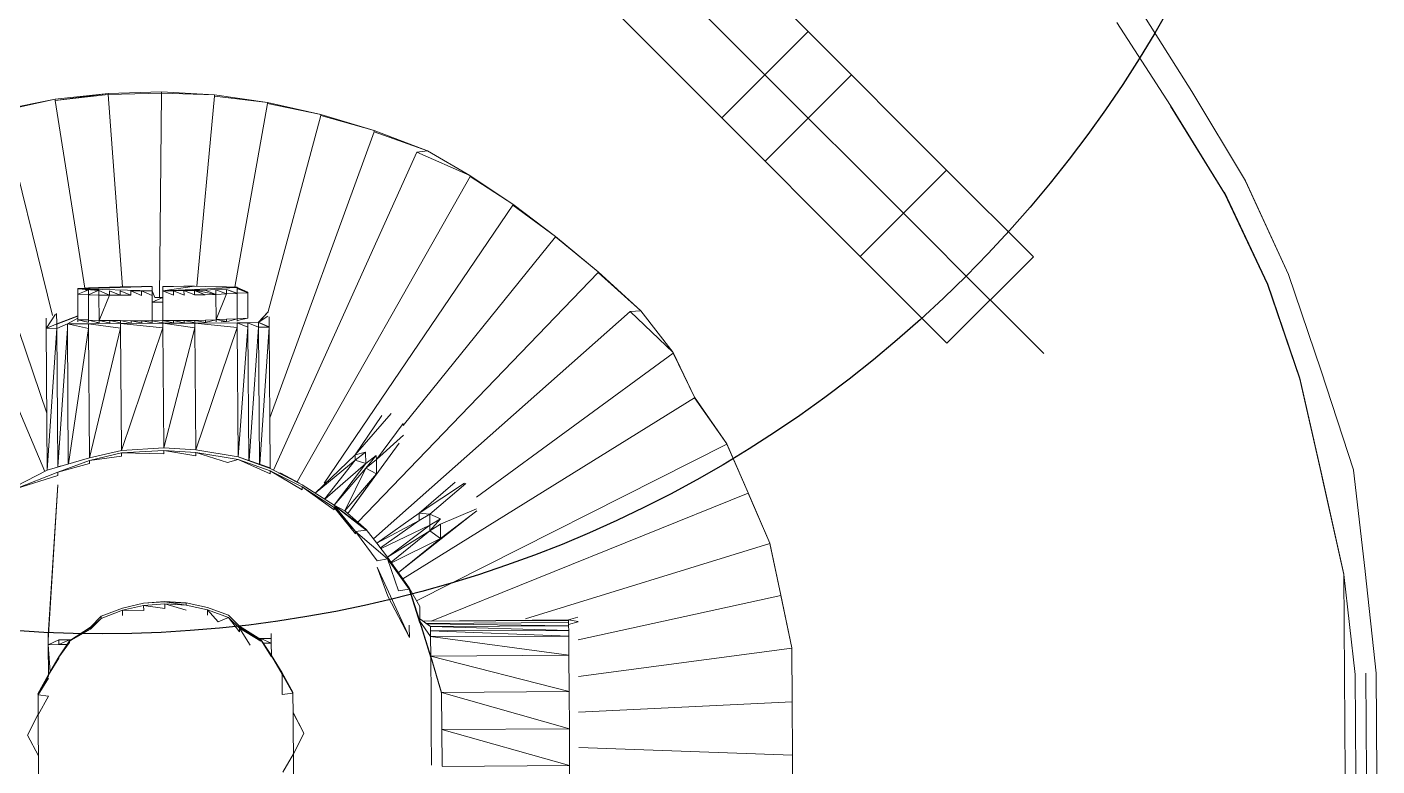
# Model space of a CAD drawing. Header units: millimetres. Extents: x 233224 to 234067, y -13631 to -11613.
# Drawn here: x 233376.69 to 233409.85, y -13435.71 to -13417.56 of the extents above; entities that cross this region are included whole.
import ezdxf

# ---------------------------------------------------------------- set-up
doc = ezdxf.new("R2010")
doc.units = ezdxf.units.MM
doc.header["$MEASUREMENT"] = 0
doc.set_wipeout_variables(frame=1)
doc.linetypes.add('Wipeout_Contour', pattern=[1000, 0, -1000])
for name, color, linetype in [('Doseme - BA', 7, 'Continuous'), ('Int - Furniture', 7, 'Continuous'), ('Str - Column', 7, 'Continuous')]:
    doc.layers.add(name, color=color, linetype=linetype)
doc.layers.add('Doseme - BA_Pen_No__1', color=7, linetype='Continuous', lineweight=13)
doc.layers.add('Doseme - BA_Pen_No__41', color=7, linetype='Continuous', lineweight=25)
doc.layers.add('Int - Furniture _Pen_No__4', color=7, linetype='Continuous', lineweight=20, true_color=0x029e21)
doc.layers.add('Str - Column_Pen_No__88', color=7, linetype='Continuous', lineweight=20, true_color=0xfd4435)

# ---------------------------------------------------------------- blocks, each defined once
blk = doc.blocks.new('Column_20', base_point=(227410.52, -11695.54))
at = {"color": 254, "linetype": 'Wipeout_Contour', "lineweight": 0, "ltscale": 1366315.342182539}
blk.add_wipeout([(227389.26, -11695.5), (227410.56, -11716.79), (227423.29, -11729.52), (227444.5, -11708.31), (227431.77, -11695.58), (227410.48, -11674.29)], dxfattribs=at).dxf.layer = 'Str - Column'
at = {"layer": 'Str - Column_Pen_No__88', "linetype": 'Continuous'}
for p, q in [((227410.48, -11674.29), (227389.26, -11695.5)), ((227444.5, -11708.31), (227410.48, -11674.29)), ((227423.29, -11729.52), (227389.26, -11695.5)), ((227444.58, -11750.82), (227423.29, -11729.52))]:
    blk.add_line(p, q, dxfattribs=at)
at = {"color": 254, "linetype": 'Wipeout_Contour', "lineweight": 0, "ltscale": 910987.181244}
blk.add_wipeout([(227444.5, -11708.31), (227423.29, -11729.52), (227444.58, -11750.82), (227465.8, -11729.6)], dxfattribs=at).dxf.layer = 'Str - Column'
at = {"layer": 'Str - Column_Pen_No__88', "linetype": 'Continuous'}
for p, q in [((227444.5, -11708.31), (227423.29, -11729.52)), ((227465.8, -11729.6), (227444.5, -11708.31)), ((227423.29, -11729.52), (227444.58, -11750.82)), ((227444.58, -11750.82), (227465.8, -11729.6))]:
    blk.add_line(p, q, dxfattribs=at)
blk = doc.blocks.new('RH_indastrial_lamp')
at = {"layer": 'Int - Furniture _Pen_No__4', "linetype": 'Continuous'}
for p, q in [((17999.98, 367.83), (17999.98, 380.95)), ((18054.77, 378.99), (18054.77, 370.03)), ((17856.51, 348.67), (17856.51, 373.78)), ((17859.11, 348.83), (17859.11, 373.7)), ((17861.73, 348.91), (17861.73, 373.53)), ((17864.33, 348.91), (17864.33, 373.53)), ((18122.59, 371.58), (18122.59, 366.69)), ((18185.2, 366.52), (18185.2, 371.58)), ((18054.77, 370.03), (18054.77, 360.97)), ((18086.08, 360.97), (18054.77, 370.03)), ((18054.77, 370.03), (18086.08, 370.03)), ((18086.08, 369.87), (18086.08, 369.95)), ((18086.08, 369.83), (18086.08, 369.87)), ((18086.08, 360.97), (18086.08, 369.83)), ((18088.68, 369.7), (18088.68, 369.53)), ((18088.68, 360.97), (18088.68, 369.53)), ((18122.59, 366.69), (18125.2, 371.16)), ((17999.98, 367.83), (17999.98, 354.7)), ((18052.46, 365.61), (17999.98, 367.83)), ((18122.59, 366.77), (18119.99, 361.63)), ((18122.59, 366.69), (18122.59, 366.52)), ((18122.59, 366.52), (18122.59, 366.46)), ((18122.59, 366.46), (18122.59, 361.63)), ((18187.81, 361.63), (18185.2, 366.77)), ((18185.2, 361.69), (18185.2, 366.52)), ((18122.59, 356.5), (18119.99, 361.63)), ((18119.99, 361.63), (18122.59, 356.58)), ((18122.59, 361.56), (18122.59, 361.63)), ((18122.59, 361.56), (18122.59, 356.82)), ((18185.2, 361.69), (18185.2, 361.63)), ((18185.2, 356.5), (18187.81, 361.63)), ((18185.2, 356.87), (18185.2, 361.63)), ((18054.77, 360.97), (18054.77, 351.85)), ((18086.08, 351.85), (18054.77, 360.97)), ((18054.77, 360.97), (18086.08, 360.97)), ((18086.08, 360.93), (18086.08, 360.97)), ((18086.08, 352.01), (18086.08, 360.93)), ((18088.68, 352.33), (18088.68, 360.97)), ((18052.46, 356.89), (17999.98, 354.7)), ((18122.59, 356.82), (18122.59, 351.84)), ((18185.2, 356.66), (18182.59, 352.09)), ((18185.2, 356.87), (18185.2, 356.82)), ((18185.2, 356.66), (18185.2, 356.82)), ((18185.2, 351.77), (18185.2, 356.66)), ((17999.98, 354.7), (17999.98, 341.58)), ((18054.77, 351.85), (18054.77, 342.88)), ((18088.68, 342.88), (18054.77, 351.85)), ((18054.77, 351.85), (18086.08, 351.85)), ((18086.08, 352.01), (18086.08, 351.93)), ((18088.68, 343.05), (18086.08, 352.01)), ((18086.08, 351.85), (18086.08, 351.93)), ((18086.08, 351.93), (18088.68, 343.05)), ((18086.08, 351.85), (18088.68, 342.88)), ((18088.68, 352.33), (18088.68, 343.61)), ((18122.59, 351.77), (18125.2, 352.09)), ((18122.59, 351.77), (18122.59, 351.84)), ((18122.59, 351.77), (18122.59, 351.6)), ((18122.59, 351.77), (18125.2, 347.12)), ((18122.59, 351.6), (18122.59, 351.52)), ((18125.2, 346.87), (18122.59, 351.6)), ((18122.59, 351.52), (18125.2, 346.79)), ((18125.2, 352.09), (18125.2, 352.02)), ((18125.2, 352.02), (18125.2, 347.68)), ((18185.2, 351.77), (18182.59, 352.09)), ((18182.59, 347.68), (18185.2, 351.77)), ((18185.2, 351.77), (18182.59, 347.12)), ((18185.2, 351.6), (18182.59, 346.87)), ((18182.59, 347.12), (18185.2, 351.6)), ((18182.59, 346.79), (18185.2, 351.52)), ((18185.2, 351.77), (18185.2, 351.6)), ((18185.2, 351.6), (18185.2, 351.52)), ((17859.11, 323.64), (17856.51, 348.67)), ((17859.11, 348.75), (17859.11, 348.83)), ((17859.11, 348.67), (17859.11, 348.75)), ((17861.73, 348.83), (17861.73, 348.91)), ((17864.33, 324.38), (17861.73, 348.91)), ((17864.33, 324.38), (17864.33, 348.91)), ((18052.46, 348.16), (17999.98, 341.58)), ((18125.2, 347.68), (18125.2, 347.12)), ((18127.82, 342.55), (18125.2, 347.12)), ((18125.2, 346.87), (18125.2, 347.12)), ((18125.2, 346.87), (18127.82, 342.47)), ((18125.2, 346.87), (18127.82, 342.55)), ((18125.2, 346.79), (18127.82, 342.47)), ((18182.59, 346.87), (18179.99, 342.47)), ((18179.99, 342.55), (18182.59, 346.87)), ((18179.99, 342.8), (18182.59, 346.87)), ((18179.99, 342.47), (18182.59, 346.79)), ((18182.59, 339.46), (18182.19, 346.12)), ((18182.59, 347.12), (18182.59, 346.87)), ((18182.59, 339.46), (18182.59, 346.79)), ((17999.98, 341.58), (17999.98, 341.5)), ((17999.98, 341.5), (18002.6, 328.53)), ((17999.98, 341.5), (18002.6, 328.61)), ((18054.77, 342.88), (18054.77, 338.23)), ((18088.68, 338.07), (18054.77, 342.88)), ((18054.77, 342.88), (18088.68, 342.88)), ((18088.68, 343.29), (18088.68, 343.61)), ((18088.68, 343.29), (18088.68, 343.05)), ((18091.29, 334.57), (18088.68, 343.29)), ((18088.68, 343.05), (18091.29, 334.57)), ((18091.29, 334.33), (18088.68, 342.96)), ((18088.68, 342.88), (18088.68, 338.07)), ((18127.82, 342.8), (18127.82, 342.55)), ((18127.82, 342.8), (18130.42, 338.64)), ((18127.82, 342.55), (18130.42, 338.64)), ((18127.82, 342.47), (18127.82, 339.46)), ((18130.42, 338.64), (18127.82, 342.47)), ((18127.82, 342.47), (18130.42, 338.56)), ((18177.38, 338.64), (18179.99, 342.55)), ((18179.99, 342.55), (18177.38, 338.96)), ((18177.38, 338.56), (18179.99, 342.47)), ((18177.38, 338.64), (18179.99, 342.47)), ((18179.99, 342.8), (18179.99, 342.55)), ((18052.46, 339.18), (18002.6, 328.61)), ((18088.68, 338.07), (18054.77, 338.23)), ((18054.77, 338.23), (18054.77, 336.85)), ((18088.68, 336.69), (18054.77, 338.23)), ((18093.9, 335.78), (18093.9, 338.32)), ((18099.11, 328.13), (18093.9, 338.32)), ((18101.72, 320.96), (18093.9, 338.32)), ((18127.82, 339.46), (18127.82, 338.32)), ((18129.83, 339.46), (18127.82, 339.46)), ((18127.82, 339.46), (18130.42, 338.32)), ((18127.82, 337.09), (18127.82, 338.32)), ((18127.82, 338.32), (18130.42, 338.32)), ((18130.42, 338.96), (18130.42, 338.64)), ((18135.64, 335.7), (18130.42, 338.96)), ((18130.42, 338.96), (18135.64, 335.38)), ((18130.42, 338.64), (18130.42, 338.56)), ((18130.42, 338.64), (18135.64, 335.3)), ((18130.42, 338.64), (18135.64, 335.38)), ((18130.42, 338.56), (18130.42, 338.32)), ((18135.64, 335.3), (18130.42, 338.56)), ((18135.64, 335.22), (18130.42, 338.56)), ((18130.8, 338.32), (18130.42, 338.32)), ((18133.03, 339.87), (18135.64, 335.7)), ((18177.38, 338.64), (18172.16, 335.22)), ((18172.16, 335.3), (18177.38, 338.64)), ((18172.16, 335.38), (18177.38, 338.64)), ((18177.38, 338.64), (18172.16, 335.7)), ((18177.38, 338.56), (18172.16, 335.22)), ((18177.38, 338.32), (18177.01, 338.32)), ((18177.38, 338.32), (18177.1, 338.39)), ((18177.38, 338.32), (18179.99, 339.46)), ((18177.38, 338.64), (18177.38, 338.96)), ((18177.38, 338.56), (18177.38, 338.64)), ((18177.38, 338.32), (18177.38, 338.56)), ((18177.38, 338.32), (18179.99, 338.32)), ((18179.99, 339.46), (18177.98, 339.46)), ((18179.99, 338.32), (18182.59, 339.46)), ((18182.59, 339.46), (18179.99, 339.46)), ((18179.99, 339.46), (18179.99, 338.32)), ((18179.99, 300.24), (18182.59, 338.32)), ((18182.59, 337.09), (18182.59, 339.46)), ((18054.77, 335.38), (18052.46, 334.73)), ((18088.68, 335.62), (18054.77, 336.85)), ((18054.77, 336.85), (18088.68, 336.69)), ((18054.77, 335.7), (18054.77, 336.85)), ((18089.66, 334.93), (18054.77, 335.7)), ((18054.77, 335.7), (18088.68, 335.62)), ((18054.77, 334.89), (18054.77, 335.7)), ((18054.77, 334.89), (18089.71, 334.89)), ((18054.77, 334.41), (18054.77, 334.89)), ((18088.68, 335.62), (18088.68, 338.07)), ((18091.29, 334.33), (18088.68, 338.07)), ((18088.68, 335.62), (18091.29, 333.75)), ((18093.9, 335.3), (18093.9, 335.78)), ((18138.25, 333.1), (18135.64, 336.6)), ((18135.64, 335.7), (18135.64, 336.6)), ((18135.64, 335.7), (18138.25, 333.1)), ((18135.64, 335.38), (18135.64, 335.7)), ((18135.64, 335.22), (18138.25, 332.52)), ((18172.16, 335.7), (18169.56, 333.1)), ((18169.56, 333.1), (18172.16, 335.38)), ((18169.56, 332.52), (18172.16, 335.22)), ((18172.16, 335.38), (18172.16, 335.7)), ((18182.59, 337.09), (18179.99, 300.24)), ((18065.33, 333.86), (18005.2, 315.81)), ((18088.51, 334.31), (18010.43, 303.42)), ((18052.46, 334.61), (18054.77, 334.23)), ((18052.49, 333.59), (18054.77, 334.23)), ((18090.49, 334.33), (18054.77, 334.41)), ((18054.77, 334.23), (18054.77, 334.41)), ((18054.77, 334.23), (18090.5, 334.33)), ((18091.29, 334.81), (18091.29, 334.57)), ((18093.9, 326.41), (18091.29, 334.81)), ((18091.29, 334.57), (18093.9, 326.41)), ((18091.29, 334.33), (18093.9, 326.09)), ((18091.29, 334.15), (18091.29, 334.33)), ((18091.29, 333.75), (18091.29, 334.15)), ((18091.29, 333.02), (18091.29, 333.75)), ((18091.29, 331.96), (18091.29, 333.02)), ((18091.29, 330.73), (18091.29, 331.96)), ((18138.25, 333.1), (18140.85, 334.15)), ((18138.25, 333.1), (18143.46, 331.13)), ((18138.25, 332.52), (18143.46, 330.57)), ((18143.46, 331.13), (18140.85, 334.15)), ((18143.46, 332.44), (18143.46, 331.13)), ((18169.56, 333.1), (18164.33, 331.13)), ((18164.33, 330.57), (18169.56, 332.52)), ((18164.33, 332.44), (18164.33, 331.13)), ((18169.56, 333.1), (18169.56, 332.68)), ((18002.6, 328.61), (18002.6, 328.53)), ((18002.6, 328.53), (18005.2, 315.73)), ((18002.6, 328.53), (18005.2, 315.81)), ((18092.1, 329.29), (18015.64, 291.36)), ((18093.9, 326.09), (18091.29, 330.73)), ((18148.68, 330), (18143.46, 331.13)), ((18143.46, 330.57), (18148.68, 329.43)), ((18148.68, 331.23), (18153.9, 329.6)), ((18148.68, 330), (18148.68, 329.51)), ((18153.9, 329.6), (18148.68, 330)), ((18148.68, 330), (18153.9, 329.1)), ((18153.9, 329.1), (18148.68, 329.51)), ((18153.9, 329.1), (18148.68, 329.43)), ((18148.68, 329.43), (18153.9, 329.02)), ((18159.11, 330), (18153.9, 330.73)), ((18153.9, 329.6), (18153.9, 330.73)), ((18153.9, 329.6), (18159.11, 330)), ((18153.9, 329.02), (18159.11, 329.43)), ((18153.9, 329.1), (18159.11, 329.43)), ((18164.33, 331.13), (18159.11, 331.23)), ((18159.11, 330), (18159.11, 331.23)), ((18159.11, 330), (18164.33, 331.13)), ((18164.33, 330.65), (18159.11, 329.43)), ((18159.11, 329.43), (18164.33, 330.57)), ((18096.51, 326.82), (18093.9, 326.41)), ((18093.9, 326.41), (18099.11, 318.91)), ((18093.9, 326.09), (18099.11, 318.5)), ((18099.11, 318.91), (18096.51, 326.82)), ((18101.72, 320.96), (18099.11, 328.13)), ((17859.11, 323.56), (17859.11, 323.64)), ((17861.73, 298.77), (17859.11, 323.56)), ((17864.33, 324.3), (17864.33, 324.38)), ((17869.55, 300.08), (17864.33, 324.38)), ((17869.55, 300.16), (17864.33, 324.38)), ((17869.55, 299.92), (17864.33, 324.3)), ((17869.55, 300), (17864.33, 324.3)), ((18095.43, 323.87), (18023.46, 279.86)), ((18096.5, 322.32), (18078.52, 308.36)), ((18096.5, 322.32), (18086.08, 314.03)), ((18098.15, 319.92), (18086.08, 314.03)), ((18088.68, 312.14), (18098.27, 319.72)), ((18088.68, 310.77), (18099.11, 318.5)), ((18099.11, 318.5), (18088.68, 312.14)), ((18101.72, 319.41), (18099.11, 318.91)), ((18099.11, 318.91), (18106.94, 312.14)), ((18099.11, 318.5), (18101.73, 315.08)), ((18106.94, 312.14), (18101.72, 319.41)), ((18005.2, 315.81), (18005.2, 315.73)), ((18005.2, 315.73), (18010.43, 303.34)), ((18005.2, 315.73), (18010.43, 303.42)), ((18100.72, 316.4), (18088.68, 310.77)), ((18100.84, 316.24), (18091.29, 309.54)), ((18091.29, 307.75), (18101.72, 315.08)), ((18101.72, 315.08), (18091.29, 309.54)), ((18101.72, 315.08), (18104.34, 311.66)), ((18102.53, 314.03), (18039.12, 258.58)), ((18086.08, 314.03), (18077.16, 307.27)), ((18086.08, 310.51), (18086.08, 314.03)), ((18086.08, 314.03), (18088.68, 312.14)), ((18088.68, 312.14), (18086.08, 310.51)), ((18086.08, 309.22), (18088.68, 312.14)), ((18088.68, 310.77), (18088.68, 312.14)), ((18106.94, 312.14), (18104.34, 311.82)), ((18104.34, 311.82), (18104.34, 311.66)), ((18112.16, 305.7), (18104.34, 311.82)), ((18104.34, 311.82), (18112.16, 305.78)), ((18104.34, 311.66), (18109.54, 307.09)), ((18112.16, 305.7), (18104.34, 311.66)), ((18106.94, 312.72), (18106.94, 312.14)), ((18112.16, 306.2), (18106.94, 312.72)), ((18112.16, 305.78), (18106.94, 312.14)), ((18106.94, 312.14), (18112.16, 306.2)), ((18106.38, 309.87), (18046.94, 248.97)), ((18086.08, 310.51), (18077.17, 306.76)), ((18086.08, 309.22), (18088.68, 310.77)), ((18086.08, 309.22), (18088.68, 308.07)), ((18088.68, 308.07), (18088.68, 310.77)), ((18088.68, 308.07), (18091.29, 309.54)), ((18091.29, 309.54), (18091.29, 307.75)), ((18088.68, 308.07), (18079.79, 300.56)), ((18080.15, 300.51), (18091.29, 307.75)), ((18082.38, 300.23), (18091.29, 307.75)), ((18091.29, 307.75), (18088.68, 308.07)), ((18108.85, 307.71), (18096.07, 290.52)), ((18108.85, 307.71), (18101.72, 298.04)), ((18109.54, 307.09), (18101.72, 298.04)), ((18104.34, 296.66), (18109.54, 307.09)), ((18104.34, 295.51), (18112.16, 305.7)), ((18112.16, 305.7), (18104.34, 296.66)), ((18112.16, 305.7), (18109.54, 307.09)), ((18112.16, 306.85), (18112.16, 306.2)), ((18119.99, 301.14), (18112.16, 306.85)), ((18112.16, 306.2), (18119.99, 301.14)), ((18112.16, 305.7), (18119.99, 300.58)), ((18010.43, 303.42), (18010.43, 303.34)), ((18010.43, 303.34), (18015.64, 291.28)), ((18010.43, 303.34), (18015.64, 291.36)), ((18077.17, 303.94), (18028.68, 268.93)), ((18114.45, 304.21), (18104.34, 295.51)), ((18114.51, 304.17), (18106.94, 294.62)), ((18116.77, 302.69), (18106.94, 294.62)), ((18106.94, 293.31), (18116.82, 302.66)), ((18119.99, 301.87), (18119.99, 301.14)), ((18127.82, 297.14), (18119.99, 301.87)), ((17861.73, 298.69), (17861.73, 298.77)), ((17869.55, 274.32), (17861.73, 298.69)), ((17874.76, 276.2), (17869.55, 300.08)), ((17874.76, 276.28), (17869.55, 300.08)), ((17874.76, 276.12), (17869.55, 300)), ((17874.76, 276.04), (17869.55, 299.92)), ((18114.59, 300.28), (18067.81, 232.26)), ((18121.23, 299.89), (18078.25, 225.16)), ((18119.99, 301.14), (18127.82, 297.14)), ((18119.99, 300.58), (18127.82, 296.58)), ((18125.2, 297.72), (18120.6, 300.24)), ((18179.99, 297.14), (18190.42, 301.14)), ((18190.42, 301.14), (18179.99, 297.88)), ((18182.59, 296.58), (18190.42, 300.58)), ((18127.03, 296.98), (18091.29, 219.13)), ((18101.72, 294.54), (18101.72, 298.04)), ((18101.72, 298.04), (18104.34, 296.66)), ((18104.34, 296.66), (18101.72, 294.54)), ((18101.72, 293.56), (18104.34, 296.66)), ((18101.72, 293.56), (18104.34, 295.51)), ((18106.94, 294.62), (18104.34, 295.51)), ((18104.34, 292.67), (18104.34, 295.51)), ((18125.2, 297.72), (18125.2, 297.92)), ((18125.83, 297.6), (18125.2, 297.72)), ((18127.82, 297.88), (18127.82, 297.14)), ((18135.64, 294.3), (18127.82, 297.88)), ((18127.82, 297.14), (18135.64, 294.3)), ((18135.64, 293.64), (18127.82, 296.58)), ((18127.82, 296.58), (18127.82, 296.49)), ((18127.82, 296.49), (18127.82, 296.41)), ((18127.82, 296.41), (18135.64, 293.64)), ((18127.82, 261.84), (18127.82, 296.41)), ((18130.38, 295.5), (18127.82, 261.84)), ((18130.42, 295.49), (18130.42, 261.84)), ((18172.16, 294.3), (18179.99, 297.14)), ((18179.99, 297.14), (18172.16, 295.03)), ((18182.59, 296.58), (18172.16, 293.64)), ((18177.36, 295.11), (18172.16, 261.84)), ((18179.99, 295.77), (18177.38, 261.84)), ((18177.38, 295.11), (18177.38, 261.84)), ((18179.11, 295.59), (18179.99, 295.77)), ((18179.99, 297.88), (18179.99, 297.14)), ((18182.59, 296.58), (18179.99, 261.76)), ((18179.99, 295.77), (18179.99, 295.85)), ((18179.99, 261.84), (18179.99, 295.77)), ((18182.59, 261.76), (18182.59, 296.58)), ((18183.18, 296.88), (18216.5, 216.44)), ((18095.05, 285.71), (18101.72, 294.54)), ((18101.72, 294.54), (18095.05, 288.62)), ((18098.03, 283.21), (18106.94, 293.31)), ((18100.26, 283.71), (18106.94, 293.31)), ((18101.72, 294.54), (18101.72, 293.56)), ((18104.34, 292.67), (18106.94, 294.62)), ((18106.94, 293.31), (18104.34, 292.67)), ((18106.94, 294.62), (18106.94, 293.31)), ((18132.97, 294.59), (18130.42, 261.84)), ((18133.03, 261.84), (18133.03, 294.56)), ((18135.64, 293.64), (18133.03, 261.84)), ((18138.25, 295.03), (18135.64, 294.3)), ((18135.64, 294.3), (18146.07, 292.49)), ((18146.07, 291.85), (18135.64, 293.64)), ((18135.64, 261.84), (18135.64, 293.64)), ((18146.07, 291.85), (18135.64, 261.84)), ((18146.07, 292.49), (18138.25, 295.03)), ((18146.07, 293.31), (18146.07, 292.49)), ((18153.9, 291.93), (18146.07, 293.31)), ((18146.07, 292.49), (18153.9, 291.93)), ((18153.9, 291.28), (18146.07, 291.85)), ((18146.07, 261.84), (18146.07, 291.85)), ((18153.9, 292.75), (18153.9, 291.93)), ((18164.33, 292.49), (18153.9, 292.75)), ((18153.9, 291.93), (18164.33, 292.49)), ((18164.33, 291.85), (18153.9, 291.28)), ((18164.33, 291.85), (18153.9, 261.84)), ((18164.33, 292.49), (18172.16, 294.3)), ((18172.16, 294.3), (18164.33, 293.31)), ((18172.16, 293.64), (18164.33, 291.85)), ((18172.16, 293.64), (18164.33, 261.84)), ((18164.33, 293.31), (18164.33, 292.49)), ((18164.33, 261.84), (18164.33, 291.85)), ((18172.16, 295.03), (18172.16, 294.3)), ((18172.16, 261.84), (18172.16, 293.64)), ((18015.64, 291.36), (18015.64, 291.28)), ((18015.64, 291.28), (18023.46, 279.7)), ((18015.64, 291.28), (18023.46, 279.86)), ((18153.9, 291.28), (18146.07, 261.84)), ((18153.9, 261.84), (18153.9, 291.28)), ((18095.05, 286.18), (18057.37, 240.16)), ((18127.82, 284.13), (18101.72, 214)), ((18182.59, 282.58), (18206.07, 211.79)), ((18023.46, 279.86), (18023.46, 279.7)), ((18023.46, 279.7), (18028.68, 268.69)), ((18023.46, 279.7), (18028.68, 268.93)), ((17882.59, 253.04), (17874.76, 276.28)), ((17882.59, 252.96), (17874.76, 276.2)), ((17882.59, 252.8), (17874.76, 276.12)), ((17882.59, 252.72), (17874.76, 276.04)), ((17877.38, 250.6), (17869.55, 274.32)), ((18028.68, 268.93), (18028.68, 268.69)), ((18028.68, 268.69), (18036.51, 258.42)), ((18028.68, 268.69), (18039.12, 258.58)), ((18127.83, 261.84), (18127.82, 261.84)), ((18127.82, 261.84), (18127.82, 261.76)), ((18127.82, 259.26), (18127.82, 261.76)), ((18127.82, 261.76), (18130.37, 260.65)), ((18127.82, 261.76), (18130.42, 260.71)), ((18130.42, 261.84), (18127.83, 261.84)), ((18127.83, 261.84), (18130.42, 260.71)), ((18130.42, 260.71), (18128.11, 258.15)), ((18128.11, 258.15), (18130.42, 260.63)), ((18130.25, 260.51), (18128.14, 259.13)), ((18130.42, 261.84), (18133.03, 260.71)), ((18130.42, 260.71), (18130.42, 261.84)), ((18130.42, 260.71), (18133.03, 260.71)), ((18135.64, 260.71), (18133.03, 261.84)), ((18133.03, 260.71), (18133.03, 261.84)), ((18133.03, 260.71), (18135.64, 260.71)), ((18133.03, 259.57), (18135.64, 260.13)), ((18133.03, 259.57), (18135.64, 259.65)), ((18133.03, 259.57), (18133.03, 253.37)), ((18146.07, 260.71), (18135.64, 261.84)), ((18135.64, 260.71), (18135.64, 261.84)), ((18135.64, 260.71), (18146.07, 260.71)), ((18135.64, 259.73), (18138.06, 260.35)), ((18135.64, 259.73), (18135.64, 260.28)), ((18135.64, 259.73), (18138.25, 259.81)), ((18135.64, 259.73), (18135.64, 253.53)), ((18138.25, 260.39), (18139.61, 260.43)), ((18140.85, 259.89), (18138.25, 260.39)), ((18138.25, 259.81), (18138.25, 260.39)), ((18140.85, 259.89), (18138.25, 253.61)), ((18138.25, 259.81), (18140.85, 259.89)), ((18140.85, 259.97), (18143.26, 260.51)), ((18140.85, 259.97), (18140.85, 260.45)), ((18140.85, 259.97), (18140.85, 253.69)), ((18140.85, 259.97), (18143.46, 259.97)), ((18143.46, 259.97), (18143.46, 260.55)), ((18143.46, 259.97), (18146.07, 260.05)), ((18146.07, 260.05), (18143.48, 260.55)), ((18153.9, 260.71), (18146.07, 261.84)), ((18146.07, 260.71), (18146.07, 261.84)), ((18146.07, 260.71), (18153.9, 260.71)), ((18146.07, 260.05), (18146.07, 260.57)), ((18146.07, 260.05), (18148.68, 260.05)), ((18148.68, 260.05), (18146.3, 260.57)), ((18148.68, 260.05), (18148.68, 260.6)), ((18148.68, 260.05), (18151.28, 260.05)), ((18151.28, 260.05), (18148.81, 260.6)), ((18151.28, 260.05), (18151.28, 260.61)), ((18151.28, 260.05), (18153.9, 260.05)), ((18153.9, 260.05), (18151.35, 260.61)), ((18164.33, 260.71), (18153.9, 261.84)), ((18153.9, 260.71), (18153.9, 261.84)), ((18153.9, 260.71), (18164.33, 260.71)), ((18153.9, 260.05), (18153.9, 260.61)), ((18153.9, 260.05), (18153.9, 255.48)), ((18153.9, 260.05), (18156.51, 260.05)), ((18156.51, 260.05), (18153.94, 260.61)), ((18156.51, 260.05), (18156.51, 260.61)), ((18156.51, 259.52), (18156.51, 260.05)), ((18156.51, 260.05), (18159.11, 260.05)), ((18156.51, 255.48), (18156.51, 259.52)), ((18159.11, 260.05), (18156.57, 260.61)), ((18159.11, 260.05), (18159.11, 260.6)), ((18159.11, 260.05), (18161.73, 260.05)), ((18161.73, 260.05), (18159.24, 260.6)), ((18161.73, 260.05), (18161.73, 260.57)), ((18161.73, 260.05), (18164.33, 259.97)), ((18164.33, 259.97), (18161.94, 260.57)), ((18172.16, 260.71), (18164.33, 261.84)), ((18164.33, 260.71), (18164.33, 261.84)), ((18164.33, 260.71), (18172.16, 260.71)), ((18164.33, 259.97), (18164.33, 260.55)), ((18164.33, 259.97), (18166.94, 259.97)), ((18166.94, 259.97), (18164.36, 260.55)), ((18166.94, 259.97), (18166.94, 260.51)), ((18166.94, 259.97), (18169.56, 259.89)), ((18169.56, 259.89), (18166.94, 253.69)), ((18169.56, 259.89), (18167.12, 260.49)), ((18169.56, 259.89), (18169.56, 260.45)), ((18169.56, 253.69), (18169.56, 259.89)), ((18169.56, 259.89), (18172.16, 259.81)), ((18172.16, 259.81), (18169.61, 260.45)), ((18169.88, 260.39), (18170.14, 260.39)), ((18177.38, 260.71), (18172.16, 261.84)), ((18172.16, 260.71), (18172.16, 261.84)), ((18172.16, 260.71), (18177.38, 260.71)), ((18172.16, 259.81), (18172.16, 260.35)), ((18172.16, 259.81), (18172.16, 253.61)), ((18172.16, 259.73), (18174.76, 259.73)), ((18174.76, 259.73), (18172.37, 260.33)), ((18174.76, 258.8), (18179.99, 260.71)), ((18174.76, 259.28), (18177.38, 260.71)), ((18179.99, 260.63), (18174.76, 258.77)), ((18174.76, 259.73), (18174.76, 260.2)), ((18174.76, 259.73), (18174.76, 253.45)), ((18177.38, 261.84), (18177.38, 260.71)), ((18179.99, 261.84), (18177.38, 260.71)), ((18179.99, 261.84), (18179.99, 260.71)), ((18179.99, 260.63), (18182.59, 261.76)), ((18182.59, 261.76), (18179.99, 261.76)), ((18179.99, 260.71), (18179.99, 260.63)), ((18179.99, 260.63), (18179.99, 258.15)), ((18180.28, 258.29), (18182.59, 261.76)), ((18182.59, 259.26), (18182.59, 261.76)), ((18039.12, 258.58), (18036.51, 258.42)), ((18036.51, 258.42), (18046.94, 248.81)), ((18036.51, 258.42), (18046.94, 248.97)), ((18128.11, 258.3), (18114.77, 209.92)), ((18153.9, 255.48), (18153.9, 253.85)), ((18156.51, 255.48), (18153.9, 255.48)), ((18156.51, 255.48), (18153.9, 254.35)), ((18156.51, 255.26), (18156.51, 255.48)), ((18181.02, 258.6), (18193.02, 208.28)), ((17893.02, 230.55), (17882.59, 253.04)), ((17893.02, 230.47), (17882.59, 252.96)), ((17882.59, 252.8), (17882.59, 252.72)), ((17893.02, 230.29), (17882.59, 252.8)), ((18136.19, 251.97), (18127.82, 206.91)), ((18135.64, 253.45), (18133.03, 253.37)), ((18133.03, 253.29), (18133.03, 253.37)), ((18133.03, 253.37), (18135.64, 252.3)), ((18135.64, 252.22), (18133.03, 253.37)), ((18133.03, 253.29), (18135.64, 252.22)), ((18135.64, 252.14), (18133.03, 253.29)), ((18133.03, 253.29), (18133.03, 253.21)), ((18133.03, 253.21), (18135.64, 252.14)), ((18135.64, 252.06), (18133.03, 253.21)), ((18138.25, 253.61), (18135.64, 253.53)), ((18135.64, 253.53), (18138.25, 252.48)), ((18135.64, 253.53), (18135.64, 253.45)), ((18135.64, 253.45), (18138.25, 252.48)), ((18135.64, 252.38), (18135.64, 253.45)), ((18135.64, 252.06), (18153.89, 252.72)), ((18135.64, 252.38), (18135.64, 252.3)), ((18135.64, 252.14), (18135.64, 252.22)), ((18135.64, 252.06), (18135.64, 251.98)), ((18135.64, 251.98), (18138.25, 251.9)), ((18140.85, 253.69), (18138.25, 253.61)), ((18138.25, 253.61), (18140.85, 252.56)), ((18138.25, 252.48), (18138.25, 253.61)), ((18138.25, 252.48), (18153.89, 252.72)), ((18143.46, 253.77), (18140.85, 253.69)), ((18140.85, 253.69), (18146.07, 252.64)), ((18143.46, 252.64), (18140.85, 253.69)), ((18140.85, 252.56), (18140.85, 253.69)), ((18146.07, 253.77), (18143.46, 253.77)), ((18143.46, 253.77), (18146.07, 252.72)), ((18146.07, 252.64), (18143.46, 253.77)), ((18143.46, 252.64), (18143.48, 252.64)), ((18146.07, 252.64), (18143.48, 252.64)), ((18146.07, 253.77), (18148.68, 252.72)), ((18146.07, 252.72), (18146.07, 253.77)), ((18146.07, 252.64), (18153.88, 252.72)), ((18146.07, 251.66), (18153.9, 252.72)), ((18146.07, 252.72), (18148.68, 252.72)), ((18148.68, 253.85), (18151.28, 252.72)), ((18148.68, 252.72), (18148.68, 253.85)), ((18148.68, 252.72), (18151.28, 252.72)), ((18151.28, 253.85), (18153.9, 252.72)), ((18151.28, 252.72), (18151.28, 253.85)), ((18151.28, 252.72), (18153.9, 252.72)), ((18153.88, 252.72), (18153.89, 252.72)), ((18153.89, 252.72), (18153.9, 252.72)), ((18153.9, 254.35), (18155.83, 254.35)), ((18154.74, 254.35), (18153.9, 204.21)), ((18153.9, 252.72), (18153.9, 253.85)), ((18153.9, 252.72), (18153.9, 251.66)), ((18156.51, 252.72), (18155.83, 254.35)), ((18156.51, 253.85), (18156.51, 255.26)), ((18156.51, 253.85), (18159.11, 252.72)), ((18156.51, 253.85), (18156.51, 252.72)), ((18156.51, 252.72), (18174.76, 252.14)), ((18156.51, 251.66), (18156.51, 252.72)), ((18156.51, 252.72), (18159.11, 252.72)), ((18156.51, 251.66), (18174.76, 252.14)), ((18159.11, 253.85), (18161.73, 252.72)), ((18159.11, 252.72), (18159.11, 253.85)), ((18159.11, 252.72), (18161.73, 252.72)), ((18164.33, 253.77), (18161.73, 253.77)), ((18161.73, 253.77), (18164.33, 252.64)), ((18161.73, 252.72), (18161.73, 253.77)), ((18166.94, 253.69), (18164.33, 253.77)), ((18164.33, 253.77), (18166.94, 252.64)), ((18164.33, 252.64), (18164.33, 253.77)), ((18169.56, 253.69), (18166.94, 253.69)), ((18166.94, 253.69), (18169.56, 252.56)), ((18166.94, 252.64), (18166.94, 253.69)), ((18172.16, 253.61), (18169.56, 253.69)), ((18169.56, 252.56), (18169.56, 253.69)), ((18169.56, 252.48), (18169.56, 252.56)), ((18169.56, 252.56), (18174.76, 252.14)), ((18169.56, 252.48), (18174.76, 252.14)), ((18169.56, 251.82), (18174.76, 252.14)), ((18169.72, 252.55), (18172.16, 253.61)), ((18172.16, 253.61), (18172.16, 252.48)), ((18174.76, 253.45), (18172.16, 253.53)), ((18172.16, 252.48), (18172.96, 252.37)), ((18172.16, 251.9), (18174.76, 252.14)), ((18172.33, 252.45), (18174.76, 253.45)), ((18173.02, 251.98), (18179.99, 205.84)), ((18173.47, 252.02), (18174.76, 252.06)), ((18174.76, 253.45), (18174.76, 252.3)), ((18174.76, 252.3), (18174.76, 252.22)), ((18174.76, 252.22), (18174.76, 252.14)), ((18174.76, 252.1), (18174.76, 252.14)), ((18174.76, 252.1), (18174.76, 252.06)), ((17887.81, 227.53), (17877.38, 250.6)), ((17887.81, 227.61), (17877.38, 250.6)), ((18046.94, 248.97), (18046.94, 248.81)), ((18046.94, 248.81), (18057.37, 240)), ((18046.94, 248.81), (18057.37, 240.16)), ((18138.25, 251.9), (18138.25, 251.82)), ((18138.25, 251.82), (18140.85, 251.82)), ((18140.85, 251.82), (18143.46, 251.74)), ((18145.53, 251.68), (18140.85, 205.02)), ((18143.46, 251.74), (18146.07, 251.66)), ((18146.07, 251.66), (18148.68, 251.66)), ((18148.68, 251.66), (18151.28, 251.66)), ((18151.28, 251.66), (18153.9, 251.66)), ((18156.51, 251.66), (18159.11, 251.66)), ((18159.11, 251.66), (18161.73, 251.66)), ((18161.73, 251.66), (18164.33, 251.66)), ((18163.8, 251.66), (18166.94, 204.46)), ((18164.33, 251.66), (18166.94, 251.74)), ((18166.94, 251.74), (18169.56, 251.82)), ((18169.56, 251.82), (18172.16, 251.9)), ((18169.64, 251.85), (18169.56, 251.82)), ((18057.37, 240.16), (18057.37, 240)), ((18057.37, 240), (18067.81, 232.02)), ((18057.37, 240), (18067.81, 232.26)), ((18067.81, 232.26), (18067.81, 232.02)), ((17906.07, 209.02), (17893.02, 230.55)), ((17906.07, 208.86), (17893.02, 230.47)), ((18067.81, 232.02), (18078.25, 224.92)), ((18067.81, 232.02), (18078.25, 225.16)), ((17900.85, 205.52), (17887.81, 227.53)), ((18078.25, 225.16), (18078.25, 224.92)), ((18078.25, 224.92), (18088.68, 218.81)), ((18078.25, 224.92), (18091.29, 219.13)), ((18091.29, 219.13), (18088.68, 218.81)), ((18088.68, 218.81), (18101.72, 213.74)), ((18088.68, 218.81), (18101.72, 214)), ((18101.72, 214), (18101.72, 213.74)), ((18101.72, 213.74), (18114.77, 209.67)), ((18101.72, 213.74), (18114.77, 209.92)), ((18114.77, 209.92), (18114.77, 209.67)), ((18114.77, 209.67), (18127.82, 206.65)), ((18114.77, 209.67), (18127.82, 206.91)), ((17919.12, 188.39), (17906.07, 208.86)), ((18127.82, 206.91), (18127.82, 206.65)), ((18127.82, 206.65), (18140.85, 204.7)), ((18127.82, 206.65), (18140.85, 205.02)), ((18166.94, 204.21), (18179.99, 205.84)), ((18166.94, 204.46), (18179.99, 205.84)), ((18179.99, 205.52), (18193.02, 208.28)), ((18179.99, 205.52), (18193.02, 208.04)), ((18179.99, 205.84), (18179.99, 205.52)), ((17913.9, 184.48), (17900.85, 205.52)), ((18140.85, 205.02), (18140.85, 204.7)), ((18140.85, 204.7), (18153.9, 203.89)), ((18140.85, 204.7), (18153.9, 204.21)), ((18153.9, 204.21), (18166.94, 204.46)), ((18166.94, 204.21), (18153.9, 203.89)), ((18153.9, 204.21), (18153.9, 203.89)), ((18166.94, 204.21), (18179.99, 205.52)), ((18166.94, 204.46), (18166.94, 204.21))]:
    blk.add_line(p, q, dxfattribs=at)
blk = doc.blocks.new('Slab_122', base_point=(227449.32, -11310.08))
at = {"layer": 'Doseme - BA_Pen_No__41', "linetype": 'Continuous', "flags": 128}
blk.add_lwpolyline([(227449.32, -11310.08, -1), (227025.05, -11734.34, -1)], format="xyb", close=True, dxfattribs=at)
blk = doc.blocks.new('Slab_124', base_point=(227399.91, -11706.15))
at = {"layer": 'Doseme - BA_Pen_No__41', "linetype": 'Continuous', "flags": 128}
blk.add_lwpolyline([(227399.91, -11706.15), (227421.12, -11684.93), (227253.92, -11517.72), (227249.43, -11534.45), (227232.7, -11538.94)], close=True, dxfattribs=at)

msp = doc.modelspace()

# ---------------------------------------------------------------- block references
at = {"layer": 'Str - Column', "color": 14, "lineweight": 35, "true_color": 0xa80f02, "xscale": 0.1, "yscale": 0.1, "zscale": 0.1}
msp.add_blockref('Column_20', (233395.881, -13419.798), dxfattribs=at)

# ---------------------------------------------------------------- next in the draw order: linework, layer by layer
at = {"layer": 'Doseme - BA_Pen_No__1', "linetype": 'Continuous'}
msp.add_line((233378.548, -13402.465), (233401.666, -13425.583), dxfattribs=at)
msp.add_line((233378.548, -13402.465), (233401.666, -13425.583), dxfattribs=at)

# ---------------------------------------------------------------- next in the draw order: block references
at = {"layer": 'Doseme - BA', "linetype": 'Continuous', "xscale": 0.1, "yscale": 0.1, "zscale": 0.1}
for name, p in [('Slab_122', (233399.761, -13381.251)), ('Slab_124', (233394.82, -13420.858))]:
    msp.add_blockref(name, p, dxfattribs=at)
at = {"layer": 'Int - Furniture', "color": 104, "linetype": 'Continuous', "lineweight": 20, "true_color": 0x029e21, "xscale": 0.09999999999999999, "yscale": 0.09999999999999999, "zscale": 100, "rotation": 180.3864042976297}
msp.add_blockref('RH_indastrial_lamp', (235195.206, -13386.525), dxfattribs=at)

doc.saveas('drawing.dxf')
